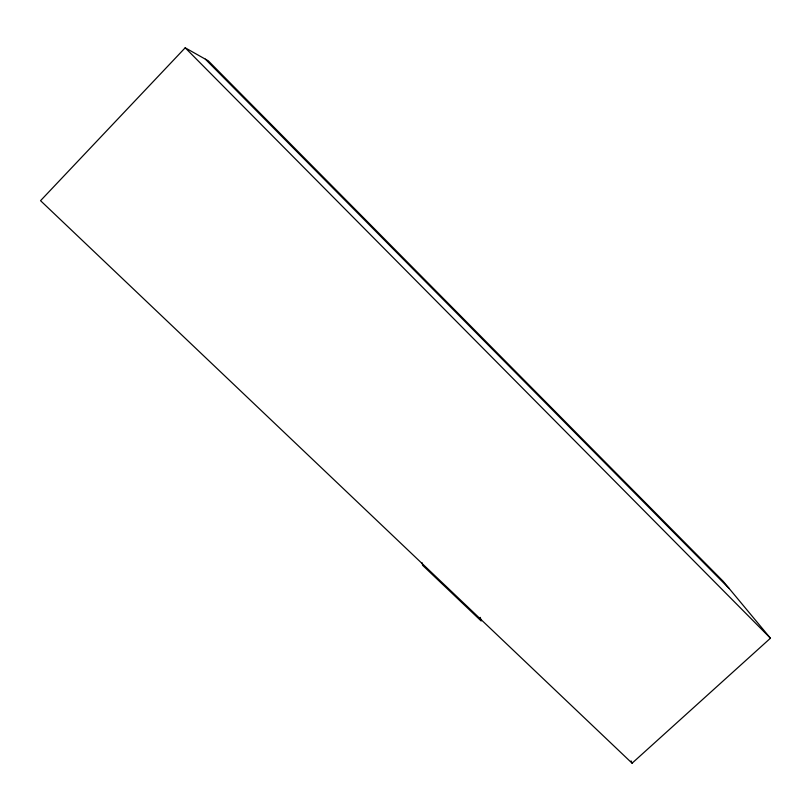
<?xml version="1.0" encoding="UTF-8"?>
<svg xmlns="http://www.w3.org/2000/svg" width="811" height="811" viewBox="0 0 811 811"><rect width="100%" height="100%" fill="white"/><g stroke="black" fill="none" stroke-linecap="round" stroke-linejoin="round"><path stroke-width="1.22" d="M185.192 47.798L40.55 200.682L632.083 763.202L770.45 638.206L723.179 581.294L208.275 60.805L185.192 47.798L770.45 638.206M205.355 59.162L729.241 588.604M631.08 760.89L632.083 763.202M480.274 617.384L481.176 620.993L422.582 565.287L422.237 562.864"/></g></svg>
